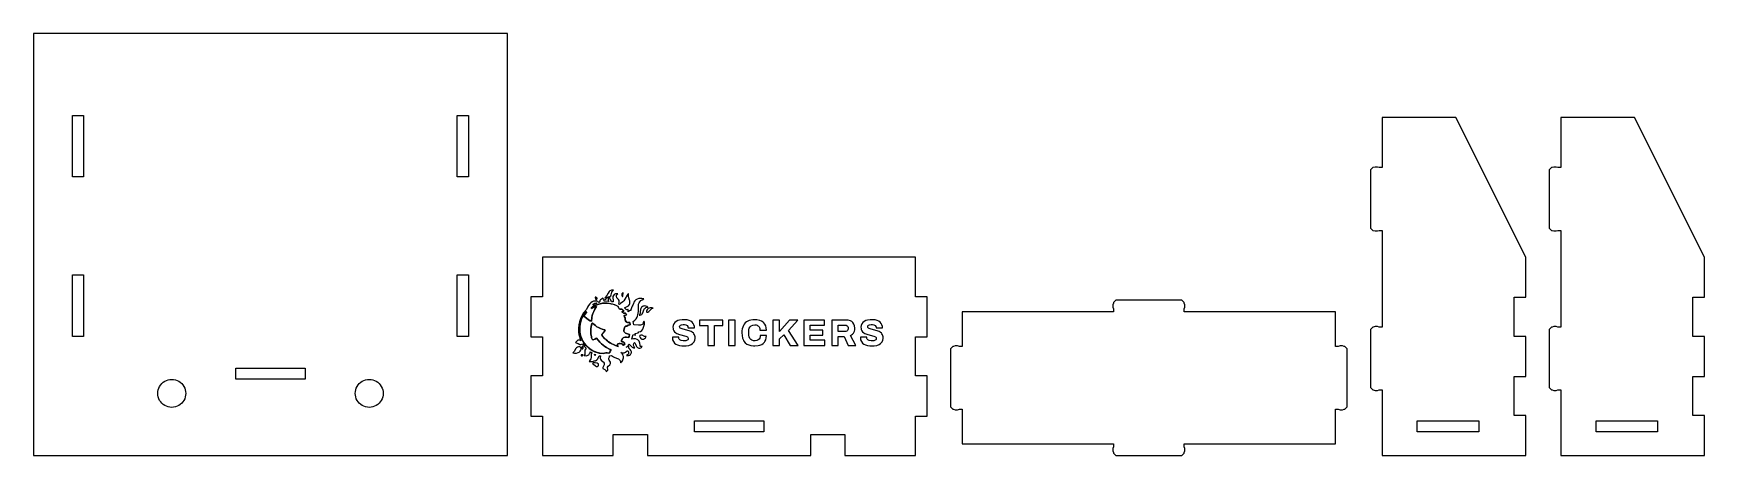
# Model space of a CAD drawing. Header units: millimetres. Extents: x 5 to 435, y 5 to 114.
import ezdxf

# ---------------------------------------------------------------- set-up
doc = ezdxf.new("R2010")
doc.units = ezdxf.units.MM
for name, color, linetype in [('CUT', 1, 'Continuous'), ('ETCH', 7, 'Continuous'), ('LIGHT', 5, 'Continuous')]:
    doc.layers.add(name, color=color, linetype=linetype)

msp = doc.modelspace()

# ---------------------------------------------------------------- linework, layer by layer
at = {"layer": 'CUT'}
for points in [[(127, 113.5996), (5, 113.5996), (5, 5), (127, 5)], [(15.0742, 76.6748), (15.0742, 92.5254), (17.9248, 92.5254), (17.9248, 76.6748)], [(114.0742, 76.6748), (114.0742, 92.5254), (116.9248, 92.5254), (116.9248, 76.6748)], [(389, 15.2754), (386, 15.2754), (386, 25.3252), (389, 25.3252), (389, 35.6748), (386, 35.6748), (386, 45.7246), (389, 45.7246), (389, 56), (371, 92), (352, 92), (352, 79.0752), (351.25, 79.0752), (350.7998, 79.2246), (350.2002, 79.2246), (349.75, 79.0752), (349.5996, 79.0752), (349, 78.4746), (349, 63.5254), (349.5996, 62.9248), (349.75, 62.9248), (350.2002, 62.7754), (350.7998, 62.7754), (351.25, 62.9248), (352, 62.9248), (352, 38.0752), (351.25, 38.0752), (350.7998, 38.2246), (350.2002, 38.2246), (349.75, 38.0752), (349.5996, 38.0752), (349, 37.4746), (349, 22.5254), (349.5996, 21.9248), (349.75, 21.9248), (350.2002, 21.7754), (350.7998, 21.7754), (351.25, 21.9248), (352, 21.9248), (352, 5), (389, 5)], [(435, 15.2754), (432, 15.2754), (432, 25.3252), (435, 25.3252), (435, 35.6748), (432, 35.6748), (432, 45.7246), (435, 45.7246), (435, 56), (417, 92), (398, 92), (398, 79.0752), (397.25, 79.0752), (396.7998, 79.2246), (396.2002, 79.2246), (395.75, 79.0752), (395.5996, 79.0752), (395, 78.4746), (395, 63.5254), (395.5996, 62.9248), (395.75, 62.9248), (396.2002, 62.7754), (396.7998, 62.7754), (397.25, 62.9248), (398, 62.9248), (398, 38.0752), (397.25, 38.0752), (396.7998, 38.2246), (396.2002, 38.2246), (395.75, 38.0752), (395.5996, 38.0752), (395, 37.4746), (395, 22.5254), (395.5996, 21.9248), (395.75, 21.9248), (396.2002, 21.7754), (396.7998, 21.7754), (397.25, 21.9248), (398, 21.9248), (398, 5), (435, 5)], [(232, 15.125), (235, 15.125), (235, 25.4756), (232, 25.4756), (232, 35.5254), (235, 35.5254), (235, 45.875), (232, 45.875), (232, 56), (136, 56), (136, 45.875), (133, 45.875), (133, 35.5254), (136, 35.5254), (136, 25.4756), (133, 25.4756), (133, 15.125), (136, 15.125), (136, 5), (154.1992, 5), (154.1992, 10.4004), (163, 10.4004), (163, 5), (205, 5), (205, 10.4004), (213.7998, 10.4004), (213.7998, 5), (232, 5)], [(15.0742, 35.6748), (15.0742, 51.5254), (17.9248, 51.5254), (17.9248, 35.6748)], [(114.0742, 35.6748), (114.0742, 51.5254), (116.9248, 51.5254), (116.9248, 35.6748)], [(301.0752, 5.5996), (301.0752, 5.75), (301.2246, 6.2002), (301.2246, 6.7998), (301.0752, 7.25), (301.0752, 8), (340, 8), (340, 16.9248), (340.75, 16.9248), (341.2002, 16.7754), (341.7998, 16.7754), (342.25, 16.9248), (342.4004, 16.9248), (343, 17.5254), (343, 32.4746), (342.4004, 33.0752), (342.25, 33.0752), (341.7998, 33.2246), (341.2002, 33.2246), (340.75, 33.0752), (340, 33.0752), (340, 42), (301.0752, 42), (301.0752, 42.75), (301.2246, 43.2002), (301.2246, 43.7998), (301.0752, 44.25), (301.0752, 44.4004), (300.4746, 45), (283.5254, 45), (282.9248, 44.4004), (282.9248, 44.25), (282.7754, 43.7998), (282.7754, 43.2002), (282.9248, 42.75), (282.9248, 42), (244, 42), (244, 33.0752), (243.25, 33.0752), (242.7998, 33.2246), (242.2002, 33.2246), (241.75, 33.0752), (241.5996, 33.0752), (241, 32.4746), (241, 17.5254), (241.5996, 16.9248), (241.75, 16.9248), (242.2002, 16.7754), (242.7998, 16.7754), (243.25, 16.9248), (244, 16.9248), (244, 8), (282.9248, 8), (282.9248, 7.25), (282.7754, 6.7998), (282.7754, 6.2002), (282.9248, 5.75), (282.9248, 5.5996), (283.5254, 5), (300.4746, 5)], [(57.0742, 24.6748), (57.0742, 27.5254), (74.9248, 27.5254), (74.9248, 24.6748)], [(40.1297, 17.4308), (39.6679, 17.5227), (39.2219, 17.674), (38.7996, 17.8823), (38.4081, 18.1439), (38.054, 18.4544), (37.7435, 18.8085), (37.4819, 19.2), (37.2736, 19.6223), (37.1223, 20.0683), (37.0304, 20.5301), (36.9996, 21), (37.0304, 21.4699), (37.1223, 21.9317), (37.2736, 22.3777), (37.4819, 22.8), (37.7435, 23.1915), (38.054, 23.5456), (38.4081, 23.8561), (38.7996, 24.1177), (39.2219, 24.326), (39.6679, 24.4773), (40.1297, 24.5692), (40.5996, 24.6), (41.0695, 24.5692), (41.5314, 24.4773), (41.9773, 24.326), (42.3996, 24.1177), (42.7912, 23.8561), (43.1452, 23.5456), (43.4557, 23.1915), (43.7173, 22.8), (43.9256, 22.3777), (44.0769, 21.9317), (44.1688, 21.4699), (44.1996, 21), (44.1688, 20.5301), (44.0769, 20.0683), (43.9256, 19.6223), (43.7173, 19.2), (43.4557, 18.8085), (43.1452, 18.4544), (42.7912, 18.1439), (42.3996, 17.8823), (41.9773, 17.674), (41.5314, 17.5227), (41.0695, 17.4308), (40.5996, 17.4)], [(90.9295, 17.4308), (90.4677, 17.5227), (90.0218, 17.674), (89.5994, 17.8823), (89.2079, 18.1439), (88.8538, 18.4544), (88.5433, 18.8085), (88.2817, 19.2), (88.0734, 19.6223), (87.9221, 20.0683), (87.8302, 20.5301), (87.7994, 21), (87.8302, 21.4699), (87.9221, 21.9317), (88.0734, 22.3777), (88.2817, 22.8), (88.5433, 23.1915), (88.8538, 23.5456), (89.2079, 23.8561), (89.5994, 24.1177), (90.0218, 24.326), (90.4677, 24.4773), (90.9295, 24.5692), (91.3994, 24.6), (91.8693, 24.5692), (92.3312, 24.4773), (92.7771, 24.326), (93.1994, 24.1177), (93.591, 23.8561), (93.945, 23.5456), (94.2555, 23.1915), (94.5171, 22.8), (94.7254, 22.3777), (94.8767, 21.9317), (94.9686, 21.4699), (94.9994, 21), (94.9686, 20.5301), (94.8767, 20.0683), (94.7254, 19.6223), (94.5171, 19.2), (94.2555, 18.8085), (93.945, 18.4544), (93.591, 18.1439), (93.1994, 17.8823), (92.7771, 17.674), (92.3312, 17.5227), (91.8693, 17.4308), (91.3994, 17.4)], [(175.0742, 11.0752), (175.0742, 13.9258), (192.9248, 13.9258), (192.9248, 11.0752)], [(361.0752, 11.0752), (361.0752, 13.9248), (376.9248, 13.9248), (376.9248, 11.0752)], [(407.0752, 11.0752), (407.0752, 13.9248), (422.9248, 13.9248), (422.9248, 11.0752)]]:
    msp.add_lwpolyline(points, close=True, dxfattribs=at)
at = {"layer": 'ETCH'}
for points in [[(152.3945, 45.4658), (152.6006, 45.6943), (152.8867, 45.834), (153.3516, 45.9541), (153.5635, 46.1172), (153.6641, 46.3203), (153.7324, 46.7021), (153.8359, 47.0107), (154.0039, 47.2891), (154.2227, 47.5664), (154.0137, 47.5762), (153.7168, 47.5371), (153.3457, 47.3691), (153.1816, 47.2295), (152.8613, 46.8096), (152.5039, 46.1943), (152.1191, 45.6982), (152.0654, 45.4688), (152.0879, 45.3057), (152.1934, 45.1016)], [(152.4971, 26.627), (152.6582, 26.7793), (152.8047, 27.002), (152.8213, 27.2354), (152.7393, 27.5576), (152.7529, 27.7773), (152.9121, 27.9844), (153.3232, 28.3477), (153.418, 28.4775), (153.502, 28.6768), (153.5117, 28.9229), (153.4707, 29.0498), (153.1826, 29.501), (153.0693, 29.7793), (153.0889, 30.0615), (153.208, 30.4307), (153.2334, 30.6426), (153.7588, 30.7705), (154.0107, 30.5342), (154.2588, 30.374), (154.584, 30.2295), (155.2451, 29.998), (155.5361, 29.8447), (155.7813, 29.6426), (155.9443, 29.4209), (156.0283, 29.1982), (156.0752, 28.916), (156.1152, 28.8984), (156.2725, 29.0156), (156.3955, 29.1543), (156.5518, 29.3916), (156.6729, 29.6475), (156.7578, 29.9141), (156.8037, 30.1826), (156.8096, 30.4453), (156.7734, 30.6953), (156.6631, 30.9668), (156.4756, 31.2305), (156.1162, 31.5518), (156.4404, 31.4512), (156.6221, 31.4258), (156.9932, 31.4561), (157.3408, 31.5898), (157.7666, 31.9668), (157.8535, 31.9834), (158.0195, 31.834), (158.0957, 31.7148), (158.1289, 31.5723), (158.1279, 31.3721), (158.082, 31.2061), (157.9961, 31.0703), (157.8672, 30.9463), (157.5967, 30.7773), (157.7168, 30.7422), (158.1074, 30.749), (158.3799, 30.8291), (158.6455, 31.0254), (158.8154, 31.3066), (158.8594, 31.4727), (158.8633, 31.71), (158.7539, 32.0703), (158.5742, 32.3232), (158.2178, 32.6729), (158.2246, 33.0479), (158.1572, 33.4688), (158.25, 33.6377), (159.0713, 32.8799), (159.3633, 32.7383), (159.6982, 32.7129), (159.7344, 32.7461), (159.5615, 32.959), (159.4932, 33.1055), (159.4375, 33.4473), (159.5, 33.8184), (159.5791, 33.998), (159.6465, 34.0762), (159.7568, 34.001), (159.8691, 33.8408), (160.0605, 33.2676), (160.1611, 33.0732), (160.4346, 32.7881), (160.7637, 32.6289), (161.0732, 32.6201), (161.3008, 32.6807), (161.4814, 32.8301), (161.583, 32.9883), (161.6035, 33.0986), (161.4521, 33.0332), (161.3545, 33.0303), (161.1963, 33.0898), (161.1455, 33.1572), (161.0811, 33.3945), (161.0205, 33.9336), (160.9316, 34.2119), (160.8223, 34.4219), (160.6865, 34.6055), (160.5234, 34.7617), (160.333, 34.8906), (159.9385, 35.042), (159.4375, 35.043), (159.0039, 34.9658), (158.9961, 35.0107), (159.3398, 36.1387), (159.9199, 35.9707), (159.8613, 36.3779), (160.5752, 36.5713), (160.8184, 36.8271), (161.2051, 36.959), (161.5098, 37.1592), (161.7637, 37.5127), (162.002, 38.0225), (162.165, 38.5596), (162.2021, 38.8271), (162.1963, 39.3311), (162.1475, 39.5039), (162.0957, 39.5781), (161.9277, 39.1406), (161.7725, 38.8457), (161.5947, 38.6777), (161.4238, 38.6006), (161.2109, 38.5508), (160.6611, 38.5352), (159.4512, 38.6611), (159.3027, 39.4629), (159.7686, 39.8281), (160.0693, 40.1768), (160.3125, 40.5635), (160.4512, 40.8701), (160.5557, 41.2002), (160.6758, 42.0234), (160.71, 43.9375), (160.8252, 44.3037), (160.9971, 44.5918), (161.3096, 44.8848), (161.6133, 45.0752), (162.0928, 45.3047), (161.5879, 45.4209), (161.166, 45.4277), (160.7529, 45.3662), (160.3662, 45.2402), (160.0205, 45.0537), (159.7354, 44.8096), (159.4756, 44.4404), (159.3643, 44.1523), (159.2529, 43.7256), (159.0303, 43.4268), (158.9521, 43.248), (158.8359, 42.7266), (158.6934, 42.4893), (158.6846, 42.2871), (158.5195, 42.2813), (158.3799, 42.2324), (158.0215, 41.9512), (157.915, 42.1406), (158.0088, 42.3467), (158.0166, 42.5391), (157.9199, 42.5742), (157.6123, 42.5273), (157.0723, 43.0039), (157.7881, 43.3311), (158.1221, 43.5518), (158.334, 43.8389), (158.4307, 44.0889), (158.4629, 44.2852), (158.458, 44.7891), (158.4141, 45.0195), (158.2324, 45.5459), (158.125, 45.9922), (158.1055, 46.3682), (158.1436, 46.6553), (157.9336, 46.498), (157.751, 46.2646), (157.1797, 45.2285), (156.8848, 44.7822), (156.6406, 44.5586), (156.0674, 44.1592), (155.7744, 43.9004), (155.623, 43.9922), (155.7109, 44.4385), (155.6934, 44.8779), (155.5391, 45.1689), (155.1445, 45.5967), (155.085, 45.6895), (155.0293, 45.8789), (155.0283, 46.0996), (155.0684, 46.2686), (155.1689, 46.4209), (155.373, 46.6279), (155.0205, 46.6465), (154.7529, 46.5879), (154.4521, 46.4229), (154.2422, 46.2139), (154.0967, 45.8945), (154.0703, 45.707), (154.1689, 44.8652), (154.1367, 44.5176), (153.7012, 44.585), (153.6963, 44.7871), (153.6484, 44.9297), (153.4004, 45.2354), (153.3135, 45.4063), (153.2959, 45.5811), (153.3291, 45.7314), (153.2988, 45.748), (153.0107, 45.5635), (152.9111, 45.4307), (152.8623, 45.2871), (152.8828, 44.9541), (152.9453, 44.8213), (153.0918, 44.6611), (151.8428, 44.709), (151.8232, 44.957), (151.707, 45.2549), (151.5615, 45.3984), (151.3809, 45.457), (151.3281, 45.4277), (151.2129, 45.2412), (150.9287, 45.0449), (150.7842, 44.8877), (150.7129, 44.6943), (150.6982, 44.4395), (150.4824, 44.417), (150.1914, 44.6123), (149.7959, 44.7471), (149.3594, 44.7393), (149.1279, 44.6816), (148.7949, 44.5303), (148.4668, 44.2979), (148.1533, 43.9951), (147.8643, 43.6309), (147.6074, 43.2158), (147.3018, 42.582), (146.5781, 41.6934), (146.1211, 40.9756), (145.7568, 40.2197), (145.4873, 39.4307), (145.3125, 38.6104), (145.2344, 37.7617), (145.2363, 37.2148), (145.2764, 36.6768), (145.3545, 36.1514), (145.4697, 35.6455), (145.6211, 35.1621), (145.8936, 34.5029), (145.6572, 34.6572), (145.5068, 34.7158), (145.2109, 34.7217), (145.082, 34.6523), (144.4619, 34.1289), (144.6738, 34.0078), (145.1426, 33.8613), (145.6094, 33.6162), (145.8809, 33.6074), (146.2656, 33.7803), (146.6963, 33.1797), (147.2256, 32.5879), (147.0146, 32.3613), (146.8955, 32.1348), (146.873, 31.8867), (146.9238, 31.5791), (146.9219, 31.2637), (146.8398, 30.9785), (146.7021, 30.7285), (147.2129, 30.6797), (147.5166, 30.7441), (147.6914, 30.8154), (147.8711, 30.9434), (148.1074, 31.2236), (148.2119, 31.4297), (148.292, 31.6826), (148.7725, 31.4014), (148.6348, 31.2236), (148.5361, 31.0195), (148.4697, 30.2607), (148.3838, 29.9072), (148.2598, 29.6309), (147.9854, 29.2334), (148.4033, 29.1904), (148.8389, 29.2393), (149.1328, 29.3281), (149.4912, 29.4922), (149.5381, 29.3223), (149.6504, 29.3398), (149.9707, 29.5986), (150.2158, 29.9248), (150.416, 30.3125), (150.5615, 30.6875), (150.8809, 30.6211), (150.8203, 30.2139), (150.835, 30.0146), (150.8857, 29.8428), (151.1182, 29.5459), (151.6025, 29.1357), (151.707, 29.0049), (151.834, 28.7334), (151.8613, 28.4902), (151.8301, 28.3086), (151.5059, 27.6963), (151.4775, 27.5586), (151.5059, 27.4258), (151.6436, 27.2783), (152.0283, 27.1309), (152.2188, 27.0107), (152.3555, 26.8242), (152.377, 26.5586)], [(150.7383, 31.3311), (150.0605, 31.498), (149.4033, 31.7383), (148.7734, 32.0498), (148.1748, 32.4297), (147.6162, 32.875), (147.1602, 33.3301), (146.752, 33.8389), (146.3975, 34.3936), (146.1006, 34.9863), (145.8672, 35.6084), (145.7002, 36.25), (145.6084, 36.8252), (145.5703, 37.4365), (145.585, 38.1533), (145.6709, 38.8428), (145.8281, 39.5088), (146.0586, 40.1572), (146.3643, 40.7949), (146.7461, 41.4268), (147.2207, 42.0566), (147.29, 41.8232), (146.8809, 41.2773), (146.625, 40.8779), (147.2705, 40.3076), (147.7939, 39.9189), (148.2412, 39.6455), (148.6191, 39.5391), (148.6982, 40.5), (148.7959, 41.0313), (148.9551, 41.5586), (149.1816, 42.0967), (149.4805, 42.6592), (149.8857, 43.3145), (149.2715, 43.1426), (148.5693, 42.8379), (148.6221, 43.083), (148.7441, 43.2178), (149.4453, 43.5928), (150.4561, 43.9746), (151.1436, 44.1367), (151.8672, 44.2197), (152.5957, 44.2178), (152.9561, 44.1855), (153.6953, 44.0537), (154.1865, 43.916), (154.834, 43.6729), (155.3809, 43.4141), (155.4785, 43.3389), (155.5732, 42.9951), (155.7285, 42.7959), (156.0039, 42.665), (156.4736, 42.6357), (156.6084, 42.542), (156.9229, 42.2168), (156.9463, 42.1807), (156.8691, 42.127), (156.4209, 41.9639), (156.5176, 41.8652), (156.6182, 41.7813), (156.8604, 41.6602), (157.1162, 41.6182), (157.3174, 41.6396), (157.4277, 41.5322), (157.5205, 41.3799), (157.5889, 41.2061), (157.252, 41.0518), (157.041, 40.9951), (157.0156, 40.9551), (157.0752, 40.709), (157.249, 40.4629), (157.2188, 40.1738), (157.2422, 39.8555), (157.3965, 39.541), (157.5957, 39.3594), (157.8535, 39.2402), (158.0693, 39.2021), (158.4326, 39.2197), (158.541, 38.6426), (158.0488, 38.5576), (157.6865, 38.3184), (157.3838, 38.2676), (157.2383, 38.1943), (157.1797, 38.0918), (157.043, 37.5879), (156.8857, 37.1807), (156.9004, 37.043), (156.9766, 36.8652), (157.1465, 36.6602), (157.373, 36.4785), (157.8193, 36.2891), (158.3906, 36.1846), (158.2549, 35.6738), (158.1357, 35.3662), (158.1006, 35.3379), (157.6104, 35.4492), (157.2432, 35.4414), (157.0752, 35.4092), (156.9297, 35.3574), (156.7588, 35.248), (156.5938, 35.0957), (156.4756, 34.9375), (156.335, 34.5439), (156.3193, 34.3809), (156.3408, 34.3047), (156.4229, 34.2305), (156.7686, 34.2383), (156.9063, 34.1758), (157.0293, 34.0215), (157.1582, 33.7217), (157.0107, 33.4951), (156.8682, 33.3535), (156.8154, 33.3545), (156.6553, 33.5527), (156.3809, 33.7246), (156, 33.8125), (155.6826, 33.8242), (155.4385, 33.7803), (155.3525, 33.7178), (155.3027, 33.6338), (155.3057, 33.4209), (155.4961, 33.1016), (155.3115, 33.1279), (154.7842, 33.3008), (154.4111, 33.4502), (153.6826, 33.8086), (153.0049, 34.2344), (152.6807, 34.4795), (152.0498, 35.0439), (151.5146, 35.6338), (151.3096, 35.9121), (151.2207, 36.0938), (151.9873, 37.0654), (152.1055, 37.2666), (152.0527, 37.3184), (151.9199, 37.3838), (151.3389, 37.5303), (150.8789, 37.6992), (150.4238, 37.9121), (149.9883, 38.1611), (149.585, 38.4395), (148.9385, 39.001), (148.8535, 39.0498), (148.7842, 39.0488), (148.7256, 39.0029), (148.6426, 38.8018), (148.5049, 38.166), (148.459, 37.627), (148.4463, 36.8115), (148.4648, 36.3564), (148.5596, 35.5771), (148.6328, 35.2705), (148.7969, 34.9033), (148.916, 34.7979), (149.0186, 34.8057), (149.416, 34.9834), (149.8564, 35.2354), (150.7451, 34.166), (151.1514, 33.7588), (151.5674, 33.3975), (152.0059, 33.0703), (152.4795, 32.7656), (153.0967, 32.4414), (153.6807, 32.1924), (153.5293, 32.0967), (153.3633, 31.8457), (153.3369, 31.6826), (153.3506, 31.418), (152.8828, 31.3047), (152.623, 31.4111), (152.292, 31.4385), (151.9658, 31.3545), (151.7422, 31.2158)], [(149.1611, 44.04), (149.4277, 44.2129), (149.7119, 44.2588), (149.9951, 44.2217), (149.335, 43.9473), (148.8994, 43.7256)], [(149.8545, 45.0664), (149.9883, 45.2773), (150.0225, 45.4111), (150.0146, 45.5342), (149.9639, 45.6055), (149.8477, 45.6816), (149.7021, 45.7246), (149.5811, 45.7168), (149.5537, 45.6309), (149.6924, 45.1328), (149.7598, 44.9795)], [(156.6885, 45.9512), (156.7676, 46.9209), (156.627, 46.8828), (156.4648, 46.7354), (156.3994, 46.585), (156.4121, 46.2139), (156.5293, 45.999), (156.6025, 45.9375)], [(161.2744, 41.1875), (161.5068, 41.3105), (161.6416, 41.4277), (161.8477, 41.7432), (161.9209, 41.9424), (162.0479, 42.502), (162.2305, 42.8125), (162.4629, 42.9912), (162.6143, 43.0596), (163.0781, 43.1904), (162.8535, 43.3555), (162.6035, 43.4648), (162.2881, 43.5), (162.0908, 43.4756), (161.8701, 43.3984), (161.6689, 43.2871), (161.4951, 43.1475), (161.3535, 42.9854), (161.25, 42.8047), (161.1846, 42.5684), (161.1621, 41.9375), (161.1172, 41.6143), (161.0049, 41.3682), (160.8506, 41.1563), (160.8799, 41.1328), (161.0117, 41.1299)], [(163.0947, 41.9336), (163.3281, 42.0449), (163.4424, 42.1406), (163.916, 42.6865), (164.1445, 42.8281), (164.4316, 42.9463), (164.2363, 43.0127), (163.958, 43.0352), (163.6768, 43.0273), (163.4111, 42.958), (163.2588, 42.8838), (162.998, 42.6777), (162.8047, 42.4072), (162.7129, 42.166), (162.7178, 42.0205), (162.8379, 41.9141)], [(172.9424, 33.2354), (173.6553, 33.3584), (174.2627, 33.5957), (174.6055, 33.833), (174.8711, 34.1182), (174.9854, 34.2891), (175.1465, 34.6699), (175.2324, 35.126), (175.2412, 35.5146), (175.2041, 35.791), (175.1279, 36.0283), (174.9473, 36.332), (174.8047, 36.5029), (174.5293, 36.7314), (174.2158, 36.9121), (173.75, 37.1016), (172.2012, 37.4912), (171.6406, 37.6904), (171.4512, 37.8145), (171.3174, 37.9658), (171.2803, 38.1563), (171.3369, 38.3652), (171.5078, 38.5264), (171.7734, 38.6406), (172.1543, 38.6982), (172.4863, 38.707), (172.876, 38.6406), (173.0371, 38.5742), (173.2275, 38.4414), (173.3799, 38.2227), (173.4268, 38.0996), (173.4365, 37.8906), (175.0703, 37.8906), (175.0615, 38.1748), (174.9658, 38.6221), (174.7764, 39.002), (174.4912, 39.3154), (174.1201, 39.5723), (173.7021, 39.7617), (173.2178, 39.8857), (172.7051, 39.9521), (171.9639, 39.9521), (171.2607, 39.8564), (170.7861, 39.7148), (170.3682, 39.5059), (170.0254, 39.2295), (169.7695, 38.8877), (169.6074, 38.4795), (169.5508, 38.0039), (169.5693, 37.71), (169.627, 37.4434), (169.7783, 37.1016), (169.9873, 36.8262), (170.2637, 36.5986), (170.5674, 36.4082), (171.2803, 36.1328), (172.8945, 35.7051), (173.2754, 35.5146), (173.4268, 35.3633), (173.4844, 35.2393), (173.5029, 35.0586), (173.4463, 34.8789), (173.3506, 34.7549), (173.208, 34.6602), (172.8281, 34.5361), (172.2012, 34.498), (171.6602, 34.5742), (171.3369, 34.7363), (171.166, 34.9072), (171.0801, 35.1445), (171.0703, 35.4775), (169.4268, 35.4775), (169.4268, 35.126), (169.4746, 34.7744), (169.6553, 34.3271), (169.9404, 33.957), (170.3105, 33.6719), (170.748, 33.4629), (171.2607, 33.3203), (171.8213, 33.2354), (172.4199, 33.2061)], [(180.2393, 38.4512), (182.3574, 38.4512), (182.3574, 39.8477), (176.4199, 39.8477), (176.4199, 38.4512), (178.5381, 38.4512), (178.5381, 33.3203), (180.2393, 33.3203)], [(185.5879, 39.8477), (183.8877, 39.8477), (183.8877, 33.3203), (185.5879, 33.3203)], [(191.4404, 33.2822), (191.9443, 33.415), (192.3906, 33.6055), (192.7803, 33.8711), (193.0938, 34.1943), (193.2363, 34.3848), (193.4355, 34.8125), (193.5684, 35.2969), (193.6064, 35.8574), (192.001, 35.8574), (191.9824, 35.5908), (191.8867, 35.2393), (191.7061, 34.9541), (191.4502, 34.7451), (191.127, 34.6025), (190.7275, 34.5361), (190.2432, 34.5557), (189.8252, 34.6885), (189.5977, 34.8311), (189.3311, 35.126), (189.1602, 35.5146), (189.0654, 36), (189.0459, 36.7979), (189.084, 37.3301), (189.208, 37.7861), (189.417, 38.1465), (189.7109, 38.4131), (190.1006, 38.5742), (190.585, 38.6309), (190.9844, 38.5938), (191.2129, 38.5176), (191.4121, 38.4131), (191.583, 38.2705), (191.7158, 38.1084), (191.8301, 37.9092), (191.9063, 37.6816), (191.9443, 37.292), (193.6064, 37.292), (193.5596, 37.8525), (193.4355, 38.3369), (193.2168, 38.7734), (192.9316, 39.1348), (192.7607, 39.2871), (192.3711, 39.5527), (191.915, 39.752), (191.1553, 39.9326), (190.585, 39.9619), (190.0723, 39.9424), (189.6064, 39.8662), (189.1797, 39.752), (188.7988, 39.5908), (188.4473, 39.3818), (188.1436, 39.1162), (187.8867, 38.8213), (187.6777, 38.4697), (187.5068, 38.0703), (187.3936, 37.624), (187.3174, 37.1299), (187.2979, 36.5889), (187.3359, 35.8662), (187.4688, 35.2305), (187.6777, 34.6885), (187.8115, 34.4512), (188.1436, 34.0332), (188.5615, 33.7002), (189.0459, 33.4629), (189.6064, 33.3018), (190.2432, 33.2158), (190.585, 33.2061)], [(196.998, 35.0215), (198.0811, 36.0186), (199.7256, 33.3203), (201.7393, 33.3203), (199.2598, 37.1777), (201.6914, 39.8477), (199.583, 39.8477), (196.998, 36.9492), (196.998, 39.8477), (195.2979, 39.8477), (195.2979, 33.3203), (196.998, 33.3203)], [(208.6563, 34.6504), (204.9033, 34.6504), (204.9033, 35.9902), (208.124, 35.9902), (208.124, 37.292), (204.9033, 37.292), (204.9033, 38.5176), (208.5889, 38.5176), (208.5889, 39.8477), (203.2021, 39.8477), (203.2021, 33.3203), (208.6563, 33.3203)], [(212.0947, 35.6191), (213.5869, 35.6191), (214.6699, 33.3203), (216.5703, 33.3203), (215.2588, 35.9043), (215.7246, 36.2373), (215.9717, 36.5127), (216.2275, 37.0068), (216.332, 37.3867), (216.3613, 37.7861), (216.3037, 38.3369), (216.123, 38.8311), (215.8193, 39.2588), (215.5439, 39.4766), (215.2207, 39.6572), (214.6416, 39.8193), (214.1855, 39.8477), (210.3945, 39.8477), (210.3945, 33.3203), (212.0947, 33.3203)], [(221.3203, 33.2354), (222.0332, 33.3584), (222.6406, 33.5957), (222.9834, 33.833), (223.249, 34.1182), (223.3633, 34.2891), (223.5244, 34.6699), (223.6104, 35.126), (223.6191, 35.5146), (223.582, 35.791), (223.5059, 36.0283), (223.3252, 36.332), (223.1826, 36.5029), (222.9072, 36.7314), (222.5938, 36.9121), (222.1279, 37.1016), (220.5791, 37.4912), (220.0186, 37.6904), (219.8291, 37.8145), (219.6953, 37.9658), (219.6582, 38.1563), (219.7148, 38.3652), (219.8857, 38.5264), (220.1514, 38.6406), (220.5322, 38.6982), (220.8643, 38.707), (221.2539, 38.6406), (221.415, 38.5742), (221.6055, 38.4414), (221.7578, 38.2227), (221.8047, 38.0996), (221.8145, 37.8906), (223.4482, 37.8906), (223.4395, 38.1748), (223.3438, 38.6221), (223.1543, 39.002), (222.8691, 39.3154), (222.498, 39.5723), (222.0801, 39.7617), (221.5957, 39.8857), (221.083, 39.9521), (220.3418, 39.9521), (219.6387, 39.8564), (219.1641, 39.7148), (218.7461, 39.5059), (218.4033, 39.2295), (218.1475, 38.8877), (217.9854, 38.4795), (217.9287, 38.0039), (217.9473, 37.71), (218.0049, 37.4434), (218.1563, 37.1016), (218.3652, 36.8262), (218.6416, 36.5986), (218.9453, 36.4082), (219.6582, 36.1328), (221.2725, 35.7051), (221.6533, 35.5146), (221.8047, 35.3633), (221.8623, 35.2393), (221.8809, 35.0586), (221.8242, 34.8789), (221.7285, 34.7549), (221.5859, 34.6602), (221.2061, 34.5361), (220.5791, 34.498), (220.0381, 34.5742), (219.7148, 34.7363), (219.5439, 34.9072), (219.458, 35.1445), (219.4492, 35.4775), (217.8047, 35.4775), (217.8047, 35.126), (217.8525, 34.7744), (218.0332, 34.3271), (218.3184, 33.957), (218.6885, 33.6719), (219.126, 33.4629), (219.6387, 33.3203), (220.1992, 33.2354), (220.7979, 33.2061)], [(161.9277, 34.9199), (162.0469, 34.9531), (162.2686, 35.0811), (162.459, 35.2822), (162.6367, 35.6201), (162.4209, 35.6133), (162.2588, 35.6416), (161.6758, 35.9365), (161.5605, 35.9678), (161.2998, 35.9668), (161.0654, 35.8525), (160.9951, 35.7656), (160.9814, 35.6914), (161.0791, 35.4072), (161.2754, 35.1563), (161.3936, 35.0527), (161.5723, 34.9502), (161.7012, 34.9121)], [(212.0947, 38.5557), (213.9287, 38.5557), (214.1475, 38.5078), (214.375, 38.3848), (214.5371, 38.1748), (214.6035, 37.9756), (214.6221, 37.6143), (214.5752, 37.3867), (214.4795, 37.1963), (214.2617, 36.9873), (214.0713, 36.9121), (213.8525, 36.8828), (212.0947, 36.8828)], [(144.7334, 31.3652), (145.1895, 31.4932), (145.3857, 31.5986), (145.666, 31.8457), (145.8418, 32.1484), (145.9063, 32.499), (145.8623, 32.7607), (145.7695, 32.8818), (145.5898, 32.9814), (145.2354, 32.9902), (145.0283, 32.9238), (144.7646, 32.75), (144.5508, 32.5195), (144.1611, 31.792), (143.7754, 31.4678), (144.2412, 31.3564)], [(146.3809, 30.7266), (146.4424, 30.832), (146.3301, 30.9121), (146.0264, 30.9355), (145.9629, 30.9053), (145.9238, 30.8398), (145.9287, 30.7754), (146.0391, 30.6729), (146.2363, 30.6533)], [(146.3369, 32.4922), (146.4063, 32.5684), (146.4365, 32.6445), (146.4336, 32.8311), (146.3555, 33.0166), (146.2363, 33.1289), (146.1631, 33.0566), (146.1182, 32.8623), (146.126, 32.457), (146.1514, 32.4258), (146.2109, 32.4248)], [(149.3438, 31.0771), (149.6611, 30.9629), (149.4131, 30.7246)], [(157.8359, 33.1055), (157.9063, 33.165), (157.7559, 32.9443), (157.5283, 32.8047)], [(150.1377, 27.9111), (150.2617, 27.9648), (150.4111, 28.1152), (150.4326, 28.3057), (150.3682, 28.4717), (150.2764, 28.5723), (150.0283, 28.7354), (149.5693, 28.8594), (149.2803, 28.8623), (149.0498, 28.8301), (148.8193, 28.7236), (149.1191, 28.5459), (149.5928, 28.0596), (149.7891, 27.9229), (149.9844, 27.8936)]]:
    msp.add_lwpolyline(points, close=True, dxfattribs=at)
at = {"layer": 'LIGHT'}
msp.add_lwpolyline([(151.9658, 31.3545), (152.292, 31.4395), (152.623, 31.4121), (152.8828, 31.3047), (153.3506, 31.418), (153.3369, 31.6826), (153.3633, 31.8467), (153.5293, 32.0967), (153.6797, 32.1924), (153.0967, 32.4404), (152.4795, 32.7656), (152.0059, 33.0703), (151.5674, 33.3975), (151.1514, 33.7588), (150.7451, 34.166), (149.8564, 35.2354), (149.417, 34.9834), (149.0195, 34.8057), (148.916, 34.7979), (148.7969, 34.9033), (148.6328, 35.2705), (148.5586, 35.5771), (148.4648, 36.3564), (148.4463, 36.8115), (148.459, 37.627), (148.5049, 38.166), (148.5859, 38.6035), (148.7256, 39.0029), (148.7842, 39.0488), (148.8896, 39.0342), (149.585, 38.4395), (149.9883, 38.1611), (150.4248, 37.9121), (150.8799, 37.6992), (151.3389, 37.5313), (151.9199, 37.3838), (152.0537, 37.3193), (152.1055, 37.2666), (151.9873, 37.0654), (151.2129, 36.0801), (151.5146, 35.6338), (151.7646, 35.3408), (152.3594, 34.7529), (153.0049, 34.2344), (153.3359, 34.0137), (153.6826, 33.8086), (154.4111, 33.4502), (154.7842, 33.3018), (155.4746, 33.0918), (155.4844, 33.1299), (155.3057, 33.4209), (155.2861, 33.5332), (155.3018, 33.6338), (155.3525, 33.7178), (155.4756, 33.7969), (155.6826, 33.8242), (156, 33.8125), (156.3809, 33.7246), (156.6553, 33.5527), (156.8389, 33.3418), (156.959, 33.4365), (157.1016, 33.6211), (157.1582, 33.7217), (157.0293, 34.0215), (156.9063, 34.1758), (156.7686, 34.2383), (156.4229, 34.2305), (156.3223, 34.3516), (156.3525, 34.623), (156.4375, 34.8623), (156.5254, 35.0146), (156.7588, 35.249), (156.9297, 35.3574), (157.2432, 35.4424), (157.6104, 35.4492), (158.1006, 35.3379), (158.1357, 35.3662), (158.2549, 35.6738), (158.3906, 36.1846), (157.8193, 36.2891), (157.3721, 36.4785), (157.1465, 36.6602), (156.9766, 36.8643), (156.9004, 37.043), (156.8857, 37.1807), (157.043, 37.5889), (157.1797, 38.0918), (157.2383, 38.1943), (157.3838, 38.2686), (157.6865, 38.3184), (158, 38.541), (158.5176, 38.6338), (158.5479, 38.6738), (158.4326, 39.2188), (158.0137, 39.2041), (157.7168, 39.292), (157.4883, 39.4424), (157.3213, 39.6523), (157.2275, 39.9531), (157.249, 40.4629), (157.0752, 40.709), (157.0156, 40.9551), (157.041, 40.9951), (157.5527, 41.1807), (157.5889, 41.2061), (157.584, 41.2412), (157.4746, 41.46), (157.3369, 41.6299), (157.1162, 41.6182), (156.8604, 41.6602), (156.6182, 41.7813), (156.4209, 41.9639), (156.7002, 42.0508), (156.9463, 42.1807), (156.5449, 42.5938), (156.4365, 42.6465), (156.0039, 42.665), (155.8066, 42.7461), (155.6953, 42.8223), (155.6074, 42.9287), (155.459, 43.3643), (154.627, 43.7598), (154.0098, 43.9688), (153.1523, 44.1582), (152.6348, 44.2148), (151.8672, 44.2188), (151.4277, 44.1777), (150.8096, 44.0664), (149.9082, 43.7861), (149.2119, 43.4785), (148.7441, 43.2178), (148.6475, 43.1348), (148.5693, 42.8379), (149.2715, 43.1436), (149.8857, 43.3145), (149.4814, 42.6592), (149.1826, 42.0967), (148.9551, 41.5586), (148.7959, 41.0313), (148.6982, 40.5), (148.6191, 39.5381), (148.2412, 39.6455), (147.7939, 39.9189), (147.2705, 40.3076), (146.624, 40.8779), (146.8809, 41.2783), (147.29, 41.8232), (147.2207, 42.0557), (146.7461, 41.4268), (146.3643, 40.7949), (146.0586, 40.1572), (145.8281, 39.5088), (145.6709, 38.8418), (145.585, 38.1533), (145.5703, 37.4365), (145.6133, 36.8115), (145.7031, 36.2422), (145.8672, 35.6084), (146.0957, 35), (146.3672, 34.4551), (146.6758, 33.958), (147.1963, 33.2939), (148.0273, 32.5469), (148.7422, 32.0693), (149.4883, 31.708), (150.5781, 31.3701), (151.7422, 31.2168)], close=True, dxfattribs=at)

doc.saveas('drawing.dxf')
